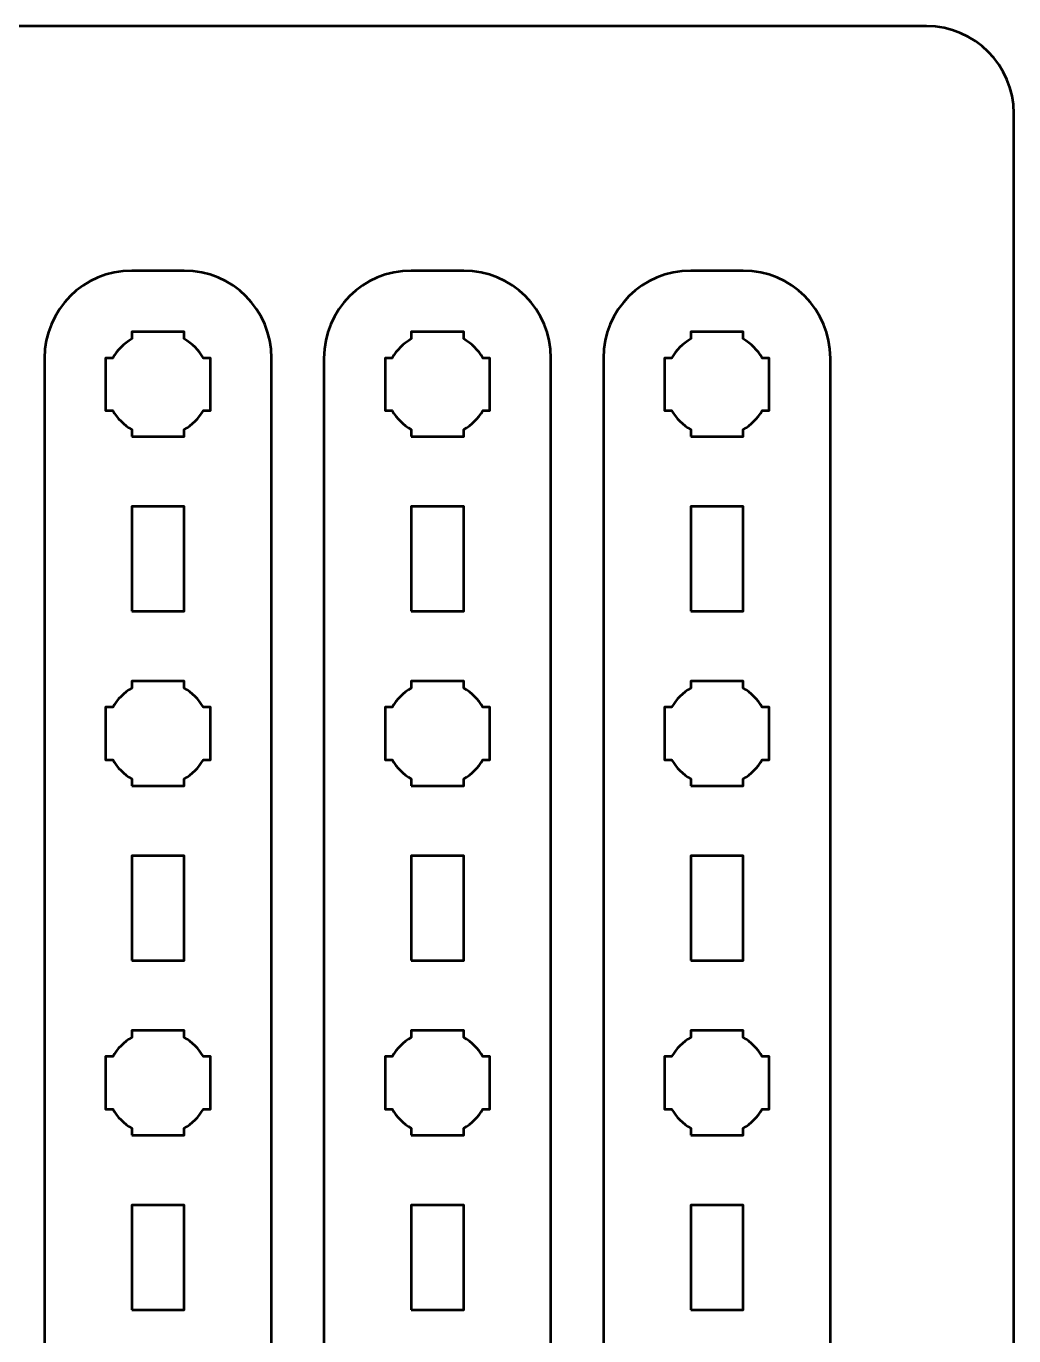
# Model space of a CAD drawing. Header units: centimetres. Extents: x -21 to 0, y -29.7 to 0.
# Drawn here: x -5.66 to 0, y -7.5 to 0 of the extents above; entities that cross this region are included whole.
import ezdxf

# ---------------------------------------------------------------- set-up
doc = ezdxf.new("R2010")
doc.units = ezdxf.units.CM
doc.header["$MEASUREMENT"] = 0
doc.layers.add('Layer 1', color=7, linetype='Continuous')

msp = doc.modelspace()

# ---------------------------------------------------------------- linework, layer by layer
at = {"layer": 'Layer 1', "color": 1, "lineweight": 53}
msp.add_open_spline([(-21.00003, -29.19995), (-21.00003, -29.19995), (-21.00003, -5.89992), (-21.00003, -5.89992), (-21.00003, -5.89992), (-21.00003, -5.81709), (-20.93286, -5.74992), (-20.85003, -5.74992), (-20.85003, -5.74992), (-20.7672, -5.74992), (-20.70003, -5.68275), (-20.70003, -5.59992), (-20.70003, -5.59992), (-20.70003, -5.51709), (-20.7672, -5.44992), (-20.85003, -5.44992), (-20.85003, -5.44992), (-20.93286, -5.44992), (-21.00003, -5.38275), (-21.00003, -5.29992), (-21.00003, -5.29992), (-21.00003, -5.21709), (-20.93286, -5.14992), (-20.85003, -5.14992), (-20.85003, -5.14992), (-20.7672, -5.14992), (-20.70003, -5.08275), (-20.70003, -4.99992), (-20.70003, -4.99992), (-20.70003, -4.91709), (-20.7672, -4.84992), (-20.85003, -4.84992), (-20.85003, -4.84992), (-20.93286, -4.84992), (-21.00003, -4.78275), (-21.00003, -4.69992), (-21.00003, -4.69992), (-21.00003, -4.61709), (-20.93286, -4.54992), (-20.85003, -4.54992), (-20.85003, -4.54992), (-20.7672, -4.54992), (-20.70003, -4.48275), (-20.70003, -4.39992), (-20.70003, -4.39992), (-20.70003, -4.31709), (-20.7672, -4.24992), (-20.85003, -4.24992), (-20.85003, -4.24992), (-20.93286, -4.24992), (-21.00003, -4.18275), (-21.00003, -4.09992), (-21.00003, -4.09992), (-21.00003, -4.01709), (-20.93286, -3.94992), (-20.85003, -3.94992), (-20.85003, -3.94992), (-20.7672, -3.94992), (-20.70003, -3.88275), (-20.70003, -3.79992), (-20.70003, -3.79992), (-20.70003, -3.71709), (-20.7672, -3.64992), (-20.85003, -3.64992), (-20.85003, -3.64992), (-20.93286, -3.64992), (-21.00003, -3.58275), (-21.00003, -3.49992), (-21.00003, -3.49992), (-21.00003, -3.41709), (-20.93286, -3.34992), (-20.85003, -3.34992), (-20.85003, -3.34992), (-20.7672, -3.34992), (-20.70003, -3.28275), (-20.70003, -3.19992), (-20.70003, -3.19992), (-20.70003, -3.11709), (-20.7672, -3.04992), (-20.85003, -3.04992), (-20.85003, -3.04992), (-20.93286, -3.04992), (-21.00003, -2.98275), (-21.00003, -2.89992), (-21.00003, -2.89992), (-21.00003, -2.81709), (-20.93286, -2.74992), (-20.85003, -2.74992), (-20.85003, -2.74992), (-20.7672, -2.74992), (-20.70003, -2.68275), (-20.70003, -2.59992), (-20.70003, -2.59992), (-20.70003, -2.51709), (-20.7672, -2.44992), (-20.85003, -2.44992), (-20.85003, -2.44992), (-20.93286, -2.44992), (-21.00003, -2.38275), (-21.00003, -2.29992), (-21.00003, -2.29992), (-21.00003, -2.21709), (-20.93286, -2.14992), (-20.85003, -2.14992), (-20.85003, -2.14992), (-20.7672, -2.14992), (-20.70003, -2.08275), (-20.70003, -1.99992), (-20.70003, -1.99992), (-20.70003, -1.91709), (-20.7672, -1.84992), (-20.85003, -1.84992), (-20.85003, -1.84992), (-20.93286, -1.84992), (-21.00003, -1.78275), (-21.00003, -1.69992), (-21.00003, -1.69992), (-21.00003, -1.61709), (-20.93286, -1.54992), (-20.85003, -1.54992), (-20.85003, -1.54992), (-20.7672, -1.54992), (-20.70003, -1.48275), (-20.70003, -1.39992), (-20.70003, -1.39992), (-20.70003, -1.31709), (-20.7672, -1.24992), (-20.85003, -1.24992), (-20.85003, -1.24992), (-20.93286, -1.24992), (-21.00003, -1.18275), (-21.00003, -1.09992), (-21.00003, -1.09992), (-21.00003, -1.09992), (-21.00003, -0.49992), (-21.00003, -0.49992), (-21.00003, -0.49992), (-21.00003, -0.22295), (-20.77694, 0.00004), (-20.49994, 0.00004), (-20.49994, 0.00004), (-20.49994, 0.00004), (-0.50008, 0.00004), (-0.50008, 0.00004), (-0.50008, 0.00004), (-0.22294, 0.00004), (0.00002, -0.22295), (0.00002, -0.49992), (0.00002, -0.49992), (0.00002, -0.49992), (0.00002, -29.19995), (0.00002, -29.19995), (0.00002, -29.19995), (0.00002, -29.47695), (-0.22294, -29.70004), (-0.50008, -29.70004), (-0.50008, -29.70004), (-0.50008, -29.70004), (-20.49994, -29.70004), (-20.49994, -29.70004), (-20.49994, -29.70004), (-20.77694, -29.70004), (-21.00003, -29.47695), (-21.00003, -29.19995)], degree=3, knots=[0, 0, 0, 0, 0.0243902, 0.0243902, 0.0243902, 0.0243902, 0.0487805, 0.0487805, 0.0487805, 0.0487805, 0.0731707, 0.0731707, 0.0731707, 0.0731707, 0.097561, 0.097561, 0.097561, 0.097561, 0.1219512, 0.1219512, 0.1219512, 0.1219512, 0.1463415, 0.1463415, 0.1463415, 0.1463415, 0.1707317, 0.1707317, 0.1707317, 0.1707317, 0.195122, 0.195122, 0.195122, 0.195122, 0.2195122, 0.2195122, 0.2195122, 0.2195122, 0.2439024, 0.2439024, 0.2439024, 0.2439024, 0.2682927, 0.2682927, 0.2682927, 0.2682927, 0.2926829, 0.2926829, 0.2926829, 0.2926829, 0.3170732, 0.3170732, 0.3170732, 0.3170732, 0.3414634, 0.3414634, 0.3414634, 0.3414634, 0.3658537, 0.3658537, 0.3658537, 0.3658537, 0.3902439, 0.3902439, 0.3902439, 0.3902439, 0.4146341, 0.4146341, 0.4146341, 0.4146341, 0.4390244, 0.4390244, 0.4390244, 0.4390244, 0.4634146, 0.4634146, 0.4634146, 0.4634146, 0.4878049, 0.4878049, 0.4878049, 0.4878049, 0.5121951, 0.5121951, 0.5121951, 0.5121951, 0.5365854, 0.5365854, 0.5365854, 0.5365854, 0.5609756, 0.5609756, 0.5609756, 0.5609756, 0.5853659, 0.5853659, 0.5853659, 0.5853659, 0.6097561, 0.6097561, 0.6097561, 0.6097561, 0.6341463, 0.6341463, 0.6341463, 0.6341463, 0.6585366, 0.6585366, 0.6585366, 0.6585366, 0.6829268, 0.6829268, 0.6829268, 0.6829268, 0.7073171, 0.7073171, 0.7073171, 0.7073171, 0.7317073, 0.7317073, 0.7317073, 0.7317073, 0.7560976, 0.7560976, 0.7560976, 0.7560976, 0.7804878, 0.7804878, 0.7804878, 0.7804878, 0.804878, 0.804878, 0.804878, 0.804878, 0.8292683, 0.8292683, 0.8292683, 0.8292683, 0.8536585, 0.8536585, 0.8536585, 0.8536585, 0.8780488, 0.8780488, 0.8780488, 0.8780488, 0.902439, 0.902439, 0.902439, 0.902439, 0.9268293, 0.9268293, 0.9268293, 0.9268293, 0.9512195, 0.9512195, 0.9512195, 0.9512195, 0.9756098, 0.9756098, 0.9756098, 0.9756098, 1, 1, 1, 1], dxfattribs=at)
at = {"layer": 'Layer 1', "color": 114, "lineweight": 53}
for points in [[(-4.75, -14.7), (-4.75, -14.7), (-5.05, -14.7), (-5.05, -14.7), (-5.05, -14.7), (-5.32609, -14.7), (-5.55, -14.47609), (-5.55, -14.2), (-5.55, -14.2), (-5.55, -14.2), (-5.55, -1.9), (-5.55, -1.9), (-5.55, -1.9), (-5.55, -1.62391), (-5.32609, -1.4), (-5.05, -1.4), (-5.05, -1.4), (-5.05, -1.4), (-4.75, -1.4), (-4.75, -1.4), (-4.75, -1.4), (-4.47391, -1.4), (-4.25, -1.62391), (-4.25, -1.9), (-4.25, -1.9), (-4.25, -1.9), (-4.25, -14.2), (-4.25, -14.2), (-4.25, -14.2), (-4.25, -14.47609), (-4.47391, -14.7), (-4.75, -14.7)], [(-3.15, -14.7), (-3.15, -14.7), (-3.45, -14.7), (-3.45, -14.7), (-3.45, -14.7), (-3.72609, -14.7), (-3.95, -14.47609), (-3.95, -14.2), (-3.95, -14.2), (-3.95, -14.2), (-3.95, -1.9), (-3.95, -1.9), (-3.95, -1.9), (-3.95, -1.62391), (-3.72609, -1.4), (-3.45, -1.4), (-3.45, -1.4), (-3.45, -1.4), (-3.15, -1.4), (-3.15, -1.4), (-3.15, -1.4), (-2.87391, -1.4), (-2.65, -1.62391), (-2.65, -1.9), (-2.65, -1.9), (-2.65, -1.9), (-2.65, -14.2), (-2.65, -14.2), (-2.65, -14.2), (-2.65, -14.47609), (-2.87391, -14.7), (-3.15, -14.7)], [(-1.55, -14.7), (-1.55, -14.7), (-1.85, -14.7), (-1.85, -14.7), (-1.85, -14.7), (-2.12609, -14.7), (-2.35, -14.47609), (-2.35, -14.2), (-2.35, -14.2), (-2.35, -14.2), (-2.35, -1.9), (-2.35, -1.9), (-2.35, -1.9), (-2.35, -1.62391), (-2.12609, -1.4), (-1.85, -1.4), (-1.85, -1.4), (-1.85, -1.4), (-1.55, -1.4), (-1.55, -1.4), (-1.55, -1.4), (-1.27391, -1.4), (-1.05, -1.62391), (-1.05, -1.9), (-1.05, -1.9), (-1.05, -1.9), (-1.05, -14.2), (-1.05, -14.2), (-1.05, -14.2), (-1.05, -14.47609), (-1.27391, -14.7), (-1.55, -14.7)]]:
    msp.add_open_spline(points, degree=3, knots=[0, 0, 0, 0, 0.125, 0.125, 0.125, 0.125, 0.25, 0.25, 0.25, 0.25, 0.375, 0.375, 0.375, 0.375, 0.5, 0.5, 0.5, 0.5, 0.625, 0.625, 0.625, 0.625, 0.75, 0.75, 0.75, 0.75, 0.875, 0.875, 0.875, 0.875, 1, 1, 1, 1], dxfattribs=at)
at = {"layer": 'Layer 1', "lineweight": 53}
for points, knots in [([(-5.05, -2.35), (-5.05, -2.35), (-5.05, -2.30985), (-5.05, -2.30985), (-5.05, -2.30985), (-5.09553, -2.2835), (-5.1335, -2.24553), (-5.15985, -2.2), (-5.15985, -2.2), (-5.15985, -2.2), (-5.2, -2.2), (-5.2, -2.2), (-5.2, -2.2), (-5.2, -2.2), (-5.2, -2.05), (-5.2, -2.05), (-5.2, -2.05), (-5.2, -2.05), (-5.2, -1.9), (-5.2, -1.9), (-5.2, -1.9), (-5.2, -1.9), (-5.15985, -1.9), (-5.15985, -1.9), (-5.15985, -1.9), (-5.1335, -1.85447), (-5.09553, -1.8165), (-5.05, -1.79015), (-5.05, -1.79015), (-5.05, -1.79015), (-5.05, -1.75), (-5.05, -1.75), (-5.05, -1.75), (-5.05, -1.75), (-4.9, -1.75), (-4.9, -1.75), (-4.9, -1.75), (-4.9, -1.75), (-4.75, -1.75), (-4.75, -1.75), (-4.75, -1.75), (-4.75, -1.75), (-4.75, -1.79015), (-4.75, -1.79015), (-4.75, -1.79015), (-4.70447, -1.8165), (-4.6665, -1.85447), (-4.64015, -1.9), (-4.64015, -1.9), (-4.64015, -1.9), (-4.6, -1.9), (-4.6, -1.9), (-4.6, -1.9), (-4.6, -1.9), (-4.6, -2.05), (-4.6, -2.05), (-4.6, -2.05), (-4.6, -2.05), (-4.6, -2.2), (-4.6, -2.2), (-4.6, -2.2), (-4.6, -2.2), (-4.64015, -2.2), (-4.64015, -2.2), (-4.64015, -2.2), (-4.6665, -2.24553), (-4.70447, -2.2835), (-4.75, -2.30985), (-4.75, -2.30985), (-4.75, -2.30985), (-4.75, -2.35), (-4.75, -2.35), (-4.75, -2.35), (-4.75, -2.35), (-4.9, -2.35), (-4.9, -2.35), (-4.9, -2.35), (-4.9, -2.35), (-5.05, -2.35), (-5.05, -2.35)], [0, 0, 0, 0, 0.05, 0.05, 0.05, 0.05, 0.1, 0.1, 0.1, 0.1, 0.15, 0.15, 0.15, 0.15, 0.2, 0.2, 0.2, 0.2, 0.25, 0.25, 0.25, 0.25, 0.3, 0.3, 0.3, 0.3, 0.35, 0.35, 0.35, 0.35, 0.4, 0.4, 0.4, 0.4, 0.45, 0.45, 0.45, 0.45, 0.5, 0.5, 0.5, 0.5, 0.55, 0.55, 0.55, 0.55, 0.6, 0.6, 0.6, 0.6, 0.65, 0.65, 0.65, 0.65, 0.7, 0.7, 0.7, 0.7, 0.75, 0.75, 0.75, 0.75, 0.8, 0.8, 0.8, 0.8, 0.85, 0.85, 0.85, 0.85, 0.9, 0.9, 0.9, 0.9, 0.95, 0.95, 0.95, 0.95, 1, 1, 1, 1]), ([(-3.45, -2.35), (-3.45, -2.35), (-3.45, -2.30985), (-3.45, -2.30985), (-3.45, -2.30985), (-3.49553, -2.2835), (-3.5335, -2.24553), (-3.55985, -2.2), (-3.55985, -2.2), (-3.55985, -2.2), (-3.6, -2.2), (-3.6, -2.2), (-3.6, -2.2), (-3.6, -2.2), (-3.6, -2.05), (-3.6, -2.05), (-3.6, -2.05), (-3.6, -2.05), (-3.6, -1.9), (-3.6, -1.9), (-3.6, -1.9), (-3.6, -1.9), (-3.55985, -1.9), (-3.55985, -1.9), (-3.55985, -1.9), (-3.5335, -1.85447), (-3.49553, -1.8165), (-3.45, -1.79015), (-3.45, -1.79015), (-3.45, -1.79015), (-3.45, -1.75), (-3.45, -1.75), (-3.45, -1.75), (-3.45, -1.75), (-3.3, -1.75), (-3.3, -1.75), (-3.3, -1.75), (-3.3, -1.75), (-3.15, -1.75), (-3.15, -1.75), (-3.15, -1.75), (-3.15, -1.75), (-3.15, -1.79015), (-3.15, -1.79015), (-3.15, -1.79015), (-3.10447, -1.8165), (-3.0665, -1.85447), (-3.04015, -1.9), (-3.04015, -1.9), (-3.04015, -1.9), (-3, -1.9), (-3, -1.9), (-3, -1.9), (-3, -1.9), (-3, -2.05), (-3, -2.05), (-3, -2.05), (-3, -2.05), (-3, -2.2), (-3, -2.2), (-3, -2.2), (-3, -2.2), (-3.04015, -2.2), (-3.04015, -2.2), (-3.04015, -2.2), (-3.0665, -2.24553), (-3.10447, -2.2835), (-3.15, -2.30985), (-3.15, -2.30985), (-3.15, -2.30985), (-3.15, -2.35), (-3.15, -2.35), (-3.15, -2.35), (-3.15, -2.35), (-3.3, -2.35), (-3.3, -2.35), (-3.3, -2.35), (-3.3, -2.35), (-3.45, -2.35), (-3.45, -2.35)], [0, 0, 0, 0, 0.05, 0.05, 0.05, 0.05, 0.1, 0.1, 0.1, 0.1, 0.15, 0.15, 0.15, 0.15, 0.2, 0.2, 0.2, 0.2, 0.25, 0.25, 0.25, 0.25, 0.3, 0.3, 0.3, 0.3, 0.35, 0.35, 0.35, 0.35, 0.4, 0.4, 0.4, 0.4, 0.45, 0.45, 0.45, 0.45, 0.5, 0.5, 0.5, 0.5, 0.55, 0.55, 0.55, 0.55, 0.6, 0.6, 0.6, 0.6, 0.65, 0.65, 0.65, 0.65, 0.7, 0.7, 0.7, 0.7, 0.75, 0.75, 0.75, 0.75, 0.8, 0.8, 0.8, 0.8, 0.85, 0.85, 0.85, 0.85, 0.9, 0.9, 0.9, 0.9, 0.95, 0.95, 0.95, 0.95, 1, 1, 1, 1]), ([(-1.85, -2.35), (-1.85, -2.35), (-1.85, -2.30985), (-1.85, -2.30985), (-1.85, -2.30985), (-1.89553, -2.2835), (-1.9335, -2.24553), (-1.95985, -2.2), (-1.95985, -2.2), (-1.95985, -2.2), (-2, -2.2), (-2, -2.2), (-2, -2.2), (-2, -2.2), (-2, -2.05), (-2, -2.05), (-2, -2.05), (-2, -2.05), (-2, -1.9), (-2, -1.9), (-2, -1.9), (-2, -1.9), (-1.95985, -1.9), (-1.95985, -1.9), (-1.95985, -1.9), (-1.9335, -1.85447), (-1.89553, -1.8165), (-1.85, -1.79015), (-1.85, -1.79015), (-1.85, -1.79015), (-1.85, -1.75), (-1.85, -1.75), (-1.85, -1.75), (-1.85, -1.75), (-1.7, -1.75), (-1.7, -1.75), (-1.7, -1.75), (-1.7, -1.75), (-1.55, -1.75), (-1.55, -1.75), (-1.55, -1.75), (-1.55, -1.75), (-1.55, -1.79015), (-1.55, -1.79015), (-1.55, -1.79015), (-1.50447, -1.8165), (-1.4665, -1.85447), (-1.44015, -1.9), (-1.44015, -1.9), (-1.44015, -1.9), (-1.4, -1.9), (-1.4, -1.9), (-1.4, -1.9), (-1.4, -1.9), (-1.4, -2.05), (-1.4, -2.05), (-1.4, -2.05), (-1.4, -2.05), (-1.4, -2.2), (-1.4, -2.2), (-1.4, -2.2), (-1.4, -2.2), (-1.44015, -2.2), (-1.44015, -2.2), (-1.44015, -2.2), (-1.4665, -2.24553), (-1.50447, -2.2835), (-1.55, -2.30985), (-1.55, -2.30985), (-1.55, -2.30985), (-1.55, -2.35), (-1.55, -2.35), (-1.55, -2.35), (-1.55, -2.35), (-1.7, -2.35), (-1.7, -2.35), (-1.7, -2.35), (-1.7, -2.35), (-1.85, -2.35), (-1.85, -2.35)], [0, 0, 0, 0, 0.05, 0.05, 0.05, 0.05, 0.1, 0.1, 0.1, 0.1, 0.15, 0.15, 0.15, 0.15, 0.2, 0.2, 0.2, 0.2, 0.25, 0.25, 0.25, 0.25, 0.3, 0.3, 0.3, 0.3, 0.35, 0.35, 0.35, 0.35, 0.4, 0.4, 0.4, 0.4, 0.45, 0.45, 0.45, 0.45, 0.5, 0.5, 0.5, 0.5, 0.55, 0.55, 0.55, 0.55, 0.6, 0.6, 0.6, 0.6, 0.65, 0.65, 0.65, 0.65, 0.7, 0.7, 0.7, 0.7, 0.75, 0.75, 0.75, 0.75, 0.8, 0.8, 0.8, 0.8, 0.85, 0.85, 0.85, 0.85, 0.9, 0.9, 0.9, 0.9, 0.95, 0.95, 0.95, 0.95, 1, 1, 1, 1]), ([(-5.05, -3.35), (-5.05, -3.35), (-5.05, -2.75), (-5.05, -2.75), (-5.05, -2.75), (-5.05, -2.75), (-4.75, -2.75), (-4.75, -2.75), (-4.75, -2.75), (-4.75, -2.75), (-4.75, -3.35), (-4.75, -3.35), (-4.75, -3.35), (-4.75, -3.35), (-5.05, -3.35), (-5.05, -3.35)], [0, 0, 0, 0, 0.25, 0.25, 0.25, 0.25, 0.5, 0.5, 0.5, 0.5, 0.75, 0.75, 0.75, 0.75, 1, 1, 1, 1]), ([(-3.45, -3.35), (-3.45, -3.35), (-3.45, -2.75), (-3.45, -2.75), (-3.45, -2.75), (-3.45, -2.75), (-3.15, -2.75), (-3.15, -2.75), (-3.15, -2.75), (-3.15, -2.75), (-3.15, -3.35), (-3.15, -3.35), (-3.15, -3.35), (-3.15, -3.35), (-3.45, -3.35), (-3.45, -3.35)], [0, 0, 0, 0, 0.25, 0.25, 0.25, 0.25, 0.5, 0.5, 0.5, 0.5, 0.75, 0.75, 0.75, 0.75, 1, 1, 1, 1]), ([(-1.85, -3.35), (-1.85, -3.35), (-1.85, -2.75), (-1.85, -2.75), (-1.85, -2.75), (-1.85, -2.75), (-1.55, -2.75), (-1.55, -2.75), (-1.55, -2.75), (-1.55, -2.75), (-1.55, -3.35), (-1.55, -3.35), (-1.55, -3.35), (-1.55, -3.35), (-1.85, -3.35), (-1.85, -3.35)], [0, 0, 0, 0, 0.25, 0.25, 0.25, 0.25, 0.5, 0.5, 0.5, 0.5, 0.75, 0.75, 0.75, 0.75, 1, 1, 1, 1]), ([(-5.05, -4.35), (-5.05, -4.35), (-5.05, -4.30985), (-5.05, -4.30985), (-5.05, -4.30985), (-5.09553, -4.2835), (-5.1335, -4.24553), (-5.15985, -4.2), (-5.15985, -4.2), (-5.15985, -4.2), (-5.2, -4.2), (-5.2, -4.2), (-5.2, -4.2), (-5.2, -4.2), (-5.2, -4.05), (-5.2, -4.05), (-5.2, -4.05), (-5.2, -4.05), (-5.2, -3.9), (-5.2, -3.9), (-5.2, -3.9), (-5.2, -3.9), (-5.15985, -3.9), (-5.15985, -3.9), (-5.15985, -3.9), (-5.1335, -3.85447), (-5.09553, -3.8165), (-5.05, -3.79015), (-5.05, -3.79015), (-5.05, -3.79015), (-5.05, -3.75), (-5.05, -3.75), (-5.05, -3.75), (-5.05, -3.75), (-4.9, -3.75), (-4.9, -3.75), (-4.9, -3.75), (-4.9, -3.75), (-4.75, -3.75), (-4.75, -3.75), (-4.75, -3.75), (-4.75, -3.75), (-4.75, -3.79015), (-4.75, -3.79015), (-4.75, -3.79015), (-4.70447, -3.8165), (-4.6665, -3.85447), (-4.64015, -3.9), (-4.64015, -3.9), (-4.64015, -3.9), (-4.6, -3.9), (-4.6, -3.9), (-4.6, -3.9), (-4.6, -3.9), (-4.6, -4.05), (-4.6, -4.05), (-4.6, -4.05), (-4.6, -4.05), (-4.6, -4.2), (-4.6, -4.2), (-4.6, -4.2), (-4.6, -4.2), (-4.64015, -4.2), (-4.64015, -4.2), (-4.64015, -4.2), (-4.6665, -4.24553), (-4.70447, -4.2835), (-4.75, -4.30985), (-4.75, -4.30985), (-4.75, -4.30985), (-4.75, -4.35), (-4.75, -4.35), (-4.75, -4.35), (-4.75, -4.35), (-4.9, -4.35), (-4.9, -4.35), (-4.9, -4.35), (-4.9, -4.35), (-5.05, -4.35), (-5.05, -4.35)], [0, 0, 0, 0, 0.05, 0.05, 0.05, 0.05, 0.1, 0.1, 0.1, 0.1, 0.15, 0.15, 0.15, 0.15, 0.2, 0.2, 0.2, 0.2, 0.25, 0.25, 0.25, 0.25, 0.3, 0.3, 0.3, 0.3, 0.35, 0.35, 0.35, 0.35, 0.4, 0.4, 0.4, 0.4, 0.45, 0.45, 0.45, 0.45, 0.5, 0.5, 0.5, 0.5, 0.55, 0.55, 0.55, 0.55, 0.6, 0.6, 0.6, 0.6, 0.65, 0.65, 0.65, 0.65, 0.7, 0.7, 0.7, 0.7, 0.75, 0.75, 0.75, 0.75, 0.8, 0.8, 0.8, 0.8, 0.85, 0.85, 0.85, 0.85, 0.9, 0.9, 0.9, 0.9, 0.95, 0.95, 0.95, 0.95, 1, 1, 1, 1]), ([(-3.45, -4.35), (-3.45, -4.35), (-3.45, -4.30985), (-3.45, -4.30985), (-3.45, -4.30985), (-3.49553, -4.2835), (-3.5335, -4.24553), (-3.55985, -4.2), (-3.55985, -4.2), (-3.55985, -4.2), (-3.6, -4.2), (-3.6, -4.2), (-3.6, -4.2), (-3.6, -4.2), (-3.6, -4.05), (-3.6, -4.05), (-3.6, -4.05), (-3.6, -4.05), (-3.6, -3.9), (-3.6, -3.9), (-3.6, -3.9), (-3.6, -3.9), (-3.55985, -3.9), (-3.55985, -3.9), (-3.55985, -3.9), (-3.5335, -3.85447), (-3.49553, -3.8165), (-3.45, -3.79015), (-3.45, -3.79015), (-3.45, -3.79015), (-3.45, -3.75), (-3.45, -3.75), (-3.45, -3.75), (-3.45, -3.75), (-3.3, -3.75), (-3.3, -3.75), (-3.3, -3.75), (-3.3, -3.75), (-3.15, -3.75), (-3.15, -3.75), (-3.15, -3.75), (-3.15, -3.75), (-3.15, -3.79015), (-3.15, -3.79015), (-3.15, -3.79015), (-3.10447, -3.8165), (-3.0665, -3.85447), (-3.04015, -3.9), (-3.04015, -3.9), (-3.04015, -3.9), (-3, -3.9), (-3, -3.9), (-3, -3.9), (-3, -3.9), (-3, -4.05), (-3, -4.05), (-3, -4.05), (-3, -4.05), (-3, -4.2), (-3, -4.2), (-3, -4.2), (-3, -4.2), (-3.04015, -4.2), (-3.04015, -4.2), (-3.04015, -4.2), (-3.0665, -4.24553), (-3.10447, -4.2835), (-3.15, -4.30985), (-3.15, -4.30985), (-3.15, -4.30985), (-3.15, -4.35), (-3.15, -4.35), (-3.15, -4.35), (-3.15, -4.35), (-3.3, -4.35), (-3.3, -4.35), (-3.3, -4.35), (-3.3, -4.35), (-3.45, -4.35), (-3.45, -4.35)], [0, 0, 0, 0, 0.05, 0.05, 0.05, 0.05, 0.1, 0.1, 0.1, 0.1, 0.15, 0.15, 0.15, 0.15, 0.2, 0.2, 0.2, 0.2, 0.25, 0.25, 0.25, 0.25, 0.3, 0.3, 0.3, 0.3, 0.35, 0.35, 0.35, 0.35, 0.4, 0.4, 0.4, 0.4, 0.45, 0.45, 0.45, 0.45, 0.5, 0.5, 0.5, 0.5, 0.55, 0.55, 0.55, 0.55, 0.6, 0.6, 0.6, 0.6, 0.65, 0.65, 0.65, 0.65, 0.7, 0.7, 0.7, 0.7, 0.75, 0.75, 0.75, 0.75, 0.8, 0.8, 0.8, 0.8, 0.85, 0.85, 0.85, 0.85, 0.9, 0.9, 0.9, 0.9, 0.95, 0.95, 0.95, 0.95, 1, 1, 1, 1]), ([(-1.85, -4.35), (-1.85, -4.35), (-1.85, -4.30985), (-1.85, -4.30985), (-1.85, -4.30985), (-1.89553, -4.2835), (-1.9335, -4.24553), (-1.95985, -4.2), (-1.95985, -4.2), (-1.95985, -4.2), (-2, -4.2), (-2, -4.2), (-2, -4.2), (-2, -4.2), (-2, -4.05), (-2, -4.05), (-2, -4.05), (-2, -4.05), (-2, -3.9), (-2, -3.9), (-2, -3.9), (-2, -3.9), (-1.95985, -3.9), (-1.95985, -3.9), (-1.95985, -3.9), (-1.9335, -3.85447), (-1.89553, -3.8165), (-1.85, -3.79015), (-1.85, -3.79015), (-1.85, -3.79015), (-1.85, -3.75), (-1.85, -3.75), (-1.85, -3.75), (-1.85, -3.75), (-1.7, -3.75), (-1.7, -3.75), (-1.7, -3.75), (-1.7, -3.75), (-1.55, -3.75), (-1.55, -3.75), (-1.55, -3.75), (-1.55, -3.75), (-1.55, -3.79015), (-1.55, -3.79015), (-1.55, -3.79015), (-1.50447, -3.8165), (-1.4665, -3.85447), (-1.44015, -3.9), (-1.44015, -3.9), (-1.44015, -3.9), (-1.4, -3.9), (-1.4, -3.9), (-1.4, -3.9), (-1.4, -3.9), (-1.4, -4.05), (-1.4, -4.05), (-1.4, -4.05), (-1.4, -4.05), (-1.4, -4.2), (-1.4, -4.2), (-1.4, -4.2), (-1.4, -4.2), (-1.44015, -4.2), (-1.44015, -4.2), (-1.44015, -4.2), (-1.4665, -4.24553), (-1.50447, -4.2835), (-1.55, -4.30985), (-1.55, -4.30985), (-1.55, -4.30985), (-1.55, -4.35), (-1.55, -4.35), (-1.55, -4.35), (-1.55, -4.35), (-1.7, -4.35), (-1.7, -4.35), (-1.7, -4.35), (-1.7, -4.35), (-1.85, -4.35), (-1.85, -4.35)], [0, 0, 0, 0, 0.05, 0.05, 0.05, 0.05, 0.1, 0.1, 0.1, 0.1, 0.15, 0.15, 0.15, 0.15, 0.2, 0.2, 0.2, 0.2, 0.25, 0.25, 0.25, 0.25, 0.3, 0.3, 0.3, 0.3, 0.35, 0.35, 0.35, 0.35, 0.4, 0.4, 0.4, 0.4, 0.45, 0.45, 0.45, 0.45, 0.5, 0.5, 0.5, 0.5, 0.55, 0.55, 0.55, 0.55, 0.6, 0.6, 0.6, 0.6, 0.65, 0.65, 0.65, 0.65, 0.7, 0.7, 0.7, 0.7, 0.75, 0.75, 0.75, 0.75, 0.8, 0.8, 0.8, 0.8, 0.85, 0.85, 0.85, 0.85, 0.9, 0.9, 0.9, 0.9, 0.95, 0.95, 0.95, 0.95, 1, 1, 1, 1]), ([(-5.05, -5.35), (-5.05, -5.35), (-5.05, -4.75), (-5.05, -4.75), (-5.05, -4.75), (-5.05, -4.75), (-4.75, -4.75), (-4.75, -4.75), (-4.75, -4.75), (-4.75, -4.75), (-4.75, -5.35), (-4.75, -5.35), (-4.75, -5.35), (-4.75, -5.35), (-5.05, -5.35), (-5.05, -5.35)], [0, 0, 0, 0, 0.25, 0.25, 0.25, 0.25, 0.5, 0.5, 0.5, 0.5, 0.75, 0.75, 0.75, 0.75, 1, 1, 1, 1]), ([(-3.45, -5.35), (-3.45, -5.35), (-3.45, -4.75), (-3.45, -4.75), (-3.45, -4.75), (-3.45, -4.75), (-3.15, -4.75), (-3.15, -4.75), (-3.15, -4.75), (-3.15, -4.75), (-3.15, -5.35), (-3.15, -5.35), (-3.15, -5.35), (-3.15, -5.35), (-3.45, -5.35), (-3.45, -5.35)], [0, 0, 0, 0, 0.25, 0.25, 0.25, 0.25, 0.5, 0.5, 0.5, 0.5, 0.75, 0.75, 0.75, 0.75, 1, 1, 1, 1]), ([(-1.85, -5.35), (-1.85, -5.35), (-1.85, -4.75), (-1.85, -4.75), (-1.85, -4.75), (-1.85, -4.75), (-1.55, -4.75), (-1.55, -4.75), (-1.55, -4.75), (-1.55, -4.75), (-1.55, -5.35), (-1.55, -5.35), (-1.55, -5.35), (-1.55, -5.35), (-1.85, -5.35), (-1.85, -5.35)], [0, 0, 0, 0, 0.25, 0.25, 0.25, 0.25, 0.5, 0.5, 0.5, 0.5, 0.75, 0.75, 0.75, 0.75, 1, 1, 1, 1]), ([(-5.05, -6.35), (-5.05, -6.35), (-5.05, -6.30985), (-5.05, -6.30985), (-5.05, -6.30985), (-5.09553, -6.2835), (-5.1335, -6.24553), (-5.15985, -6.2), (-5.15985, -6.2), (-5.15985, -6.2), (-5.2, -6.2), (-5.2, -6.2), (-5.2, -6.2), (-5.2, -6.2), (-5.2, -6.05), (-5.2, -6.05), (-5.2, -6.05), (-5.2, -6.05), (-5.2, -5.9), (-5.2, -5.9), (-5.2, -5.9), (-5.2, -5.9), (-5.15985, -5.9), (-5.15985, -5.9), (-5.15985, -5.9), (-5.1335, -5.85447), (-5.09553, -5.8165), (-5.05, -5.79015), (-5.05, -5.79015), (-5.05, -5.79015), (-5.05, -5.75), (-5.05, -5.75), (-5.05, -5.75), (-5.05, -5.75), (-4.9, -5.75), (-4.9, -5.75), (-4.9, -5.75), (-4.9, -5.75), (-4.75, -5.75), (-4.75, -5.75), (-4.75, -5.75), (-4.75, -5.75), (-4.75, -5.79015), (-4.75, -5.79015), (-4.75, -5.79015), (-4.70447, -5.8165), (-4.6665, -5.85447), (-4.64015, -5.9), (-4.64015, -5.9), (-4.64015, -5.9), (-4.6, -5.9), (-4.6, -5.9), (-4.6, -5.9), (-4.6, -5.9), (-4.6, -6.05), (-4.6, -6.05), (-4.6, -6.05), (-4.6, -6.05), (-4.6, -6.2), (-4.6, -6.2), (-4.6, -6.2), (-4.6, -6.2), (-4.64015, -6.2), (-4.64015, -6.2), (-4.64015, -6.2), (-4.6665, -6.24553), (-4.70447, -6.2835), (-4.75, -6.30985), (-4.75, -6.30985), (-4.75, -6.30985), (-4.75, -6.35), (-4.75, -6.35), (-4.75, -6.35), (-4.75, -6.35), (-4.9, -6.35), (-4.9, -6.35), (-4.9, -6.35), (-4.9, -6.35), (-5.05, -6.35), (-5.05, -6.35)], [0, 0, 0, 0, 0.05, 0.05, 0.05, 0.05, 0.1, 0.1, 0.1, 0.1, 0.15, 0.15, 0.15, 0.15, 0.2, 0.2, 0.2, 0.2, 0.25, 0.25, 0.25, 0.25, 0.3, 0.3, 0.3, 0.3, 0.35, 0.35, 0.35, 0.35, 0.4, 0.4, 0.4, 0.4, 0.45, 0.45, 0.45, 0.45, 0.5, 0.5, 0.5, 0.5, 0.55, 0.55, 0.55, 0.55, 0.6, 0.6, 0.6, 0.6, 0.65, 0.65, 0.65, 0.65, 0.7, 0.7, 0.7, 0.7, 0.75, 0.75, 0.75, 0.75, 0.8, 0.8, 0.8, 0.8, 0.85, 0.85, 0.85, 0.85, 0.9, 0.9, 0.9, 0.9, 0.95, 0.95, 0.95, 0.95, 1, 1, 1, 1]), ([(-3.45, -6.35), (-3.45, -6.35), (-3.45, -6.30985), (-3.45, -6.30985), (-3.45, -6.30985), (-3.49553, -6.2835), (-3.5335, -6.24553), (-3.55985, -6.2), (-3.55985, -6.2), (-3.55985, -6.2), (-3.6, -6.2), (-3.6, -6.2), (-3.6, -6.2), (-3.6, -6.2), (-3.6, -6.05), (-3.6, -6.05), (-3.6, -6.05), (-3.6, -6.05), (-3.6, -5.9), (-3.6, -5.9), (-3.6, -5.9), (-3.6, -5.9), (-3.55985, -5.9), (-3.55985, -5.9), (-3.55985, -5.9), (-3.5335, -5.85447), (-3.49553, -5.8165), (-3.45, -5.79015), (-3.45, -5.79015), (-3.45, -5.79015), (-3.45, -5.75), (-3.45, -5.75), (-3.45, -5.75), (-3.45, -5.75), (-3.3, -5.75), (-3.3, -5.75), (-3.3, -5.75), (-3.3, -5.75), (-3.15, -5.75), (-3.15, -5.75), (-3.15, -5.75), (-3.15, -5.75), (-3.15, -5.79015), (-3.15, -5.79015), (-3.15, -5.79015), (-3.10447, -5.8165), (-3.0665, -5.85447), (-3.04015, -5.9), (-3.04015, -5.9), (-3.04015, -5.9), (-3, -5.9), (-3, -5.9), (-3, -5.9), (-3, -5.9), (-3, -6.05), (-3, -6.05), (-3, -6.05), (-3, -6.05), (-3, -6.2), (-3, -6.2), (-3, -6.2), (-3, -6.2), (-3.04015, -6.2), (-3.04015, -6.2), (-3.04015, -6.2), (-3.0665, -6.24553), (-3.10447, -6.2835), (-3.15, -6.30985), (-3.15, -6.30985), (-3.15, -6.30985), (-3.15, -6.35), (-3.15, -6.35), (-3.15, -6.35), (-3.15, -6.35), (-3.3, -6.35), (-3.3, -6.35), (-3.3, -6.35), (-3.3, -6.35), (-3.45, -6.35), (-3.45, -6.35)], [0, 0, 0, 0, 0.05, 0.05, 0.05, 0.05, 0.1, 0.1, 0.1, 0.1, 0.15, 0.15, 0.15, 0.15, 0.2, 0.2, 0.2, 0.2, 0.25, 0.25, 0.25, 0.25, 0.3, 0.3, 0.3, 0.3, 0.35, 0.35, 0.35, 0.35, 0.4, 0.4, 0.4, 0.4, 0.45, 0.45, 0.45, 0.45, 0.5, 0.5, 0.5, 0.5, 0.55, 0.55, 0.55, 0.55, 0.6, 0.6, 0.6, 0.6, 0.65, 0.65, 0.65, 0.65, 0.7, 0.7, 0.7, 0.7, 0.75, 0.75, 0.75, 0.75, 0.8, 0.8, 0.8, 0.8, 0.85, 0.85, 0.85, 0.85, 0.9, 0.9, 0.9, 0.9, 0.95, 0.95, 0.95, 0.95, 1, 1, 1, 1]), ([(-1.85, -6.35), (-1.85, -6.35), (-1.85, -6.30985), (-1.85, -6.30985), (-1.85, -6.30985), (-1.89553, -6.2835), (-1.9335, -6.24553), (-1.95985, -6.2), (-1.95985, -6.2), (-1.95985, -6.2), (-2, -6.2), (-2, -6.2), (-2, -6.2), (-2, -6.2), (-2, -6.05), (-2, -6.05), (-2, -6.05), (-2, -6.05), (-2, -5.9), (-2, -5.9), (-2, -5.9), (-2, -5.9), (-1.95985, -5.9), (-1.95985, -5.9), (-1.95985, -5.9), (-1.9335, -5.85447), (-1.89553, -5.8165), (-1.85, -5.79015), (-1.85, -5.79015), (-1.85, -5.79015), (-1.85, -5.75), (-1.85, -5.75), (-1.85, -5.75), (-1.85, -5.75), (-1.7, -5.75), (-1.7, -5.75), (-1.7, -5.75), (-1.7, -5.75), (-1.55, -5.75), (-1.55, -5.75), (-1.55, -5.75), (-1.55, -5.75), (-1.55, -5.79015), (-1.55, -5.79015), (-1.55, -5.79015), (-1.50447, -5.8165), (-1.4665, -5.85447), (-1.44015, -5.9), (-1.44015, -5.9), (-1.44015, -5.9), (-1.4, -5.9), (-1.4, -5.9), (-1.4, -5.9), (-1.4, -5.9), (-1.4, -6.05), (-1.4, -6.05), (-1.4, -6.05), (-1.4, -6.05), (-1.4, -6.2), (-1.4, -6.2), (-1.4, -6.2), (-1.4, -6.2), (-1.44015, -6.2), (-1.44015, -6.2), (-1.44015, -6.2), (-1.4665, -6.24553), (-1.50447, -6.2835), (-1.55, -6.30985), (-1.55, -6.30985), (-1.55, -6.30985), (-1.55, -6.35), (-1.55, -6.35), (-1.55, -6.35), (-1.55, -6.35), (-1.7, -6.35), (-1.7, -6.35), (-1.7, -6.35), (-1.7, -6.35), (-1.85, -6.35), (-1.85, -6.35)], [0, 0, 0, 0, 0.05, 0.05, 0.05, 0.05, 0.1, 0.1, 0.1, 0.1, 0.15, 0.15, 0.15, 0.15, 0.2, 0.2, 0.2, 0.2, 0.25, 0.25, 0.25, 0.25, 0.3, 0.3, 0.3, 0.3, 0.35, 0.35, 0.35, 0.35, 0.4, 0.4, 0.4, 0.4, 0.45, 0.45, 0.45, 0.45, 0.5, 0.5, 0.5, 0.5, 0.55, 0.55, 0.55, 0.55, 0.6, 0.6, 0.6, 0.6, 0.65, 0.65, 0.65, 0.65, 0.7, 0.7, 0.7, 0.7, 0.75, 0.75, 0.75, 0.75, 0.8, 0.8, 0.8, 0.8, 0.85, 0.85, 0.85, 0.85, 0.9, 0.9, 0.9, 0.9, 0.95, 0.95, 0.95, 0.95, 1, 1, 1, 1]), ([(-5.05, -7.35), (-5.05, -7.35), (-5.05, -6.75), (-5.05, -6.75), (-5.05, -6.75), (-5.05, -6.75), (-4.75, -6.75), (-4.75, -6.75), (-4.75, -6.75), (-4.75, -6.75), (-4.75, -7.35), (-4.75, -7.35), (-4.75, -7.35), (-4.75, -7.35), (-5.05, -7.35), (-5.05, -7.35)], [0, 0, 0, 0, 0.25, 0.25, 0.25, 0.25, 0.5, 0.5, 0.5, 0.5, 0.75, 0.75, 0.75, 0.75, 1, 1, 1, 1]), ([(-3.45, -7.35), (-3.45, -7.35), (-3.45, -6.75), (-3.45, -6.75), (-3.45, -6.75), (-3.45, -6.75), (-3.15, -6.75), (-3.15, -6.75), (-3.15, -6.75), (-3.15, -6.75), (-3.15, -7.35), (-3.15, -7.35), (-3.15, -7.35), (-3.15, -7.35), (-3.45, -7.35), (-3.45, -7.35)], [0, 0, 0, 0, 0.25, 0.25, 0.25, 0.25, 0.5, 0.5, 0.5, 0.5, 0.75, 0.75, 0.75, 0.75, 1, 1, 1, 1]), ([(-1.85, -7.35), (-1.85, -7.35), (-1.85, -6.75), (-1.85, -6.75), (-1.85, -6.75), (-1.85, -6.75), (-1.55, -6.75), (-1.55, -6.75), (-1.55, -6.75), (-1.55, -6.75), (-1.55, -7.35), (-1.55, -7.35), (-1.55, -7.35), (-1.55, -7.35), (-1.85, -7.35), (-1.85, -7.35)], [0, 0, 0, 0, 0.25, 0.25, 0.25, 0.25, 0.5, 0.5, 0.5, 0.5, 0.75, 0.75, 0.75, 0.75, 1, 1, 1, 1])]:
    msp.add_open_spline(points, degree=3, knots=knots, dxfattribs=at)

doc.saveas('drawing.dxf')
